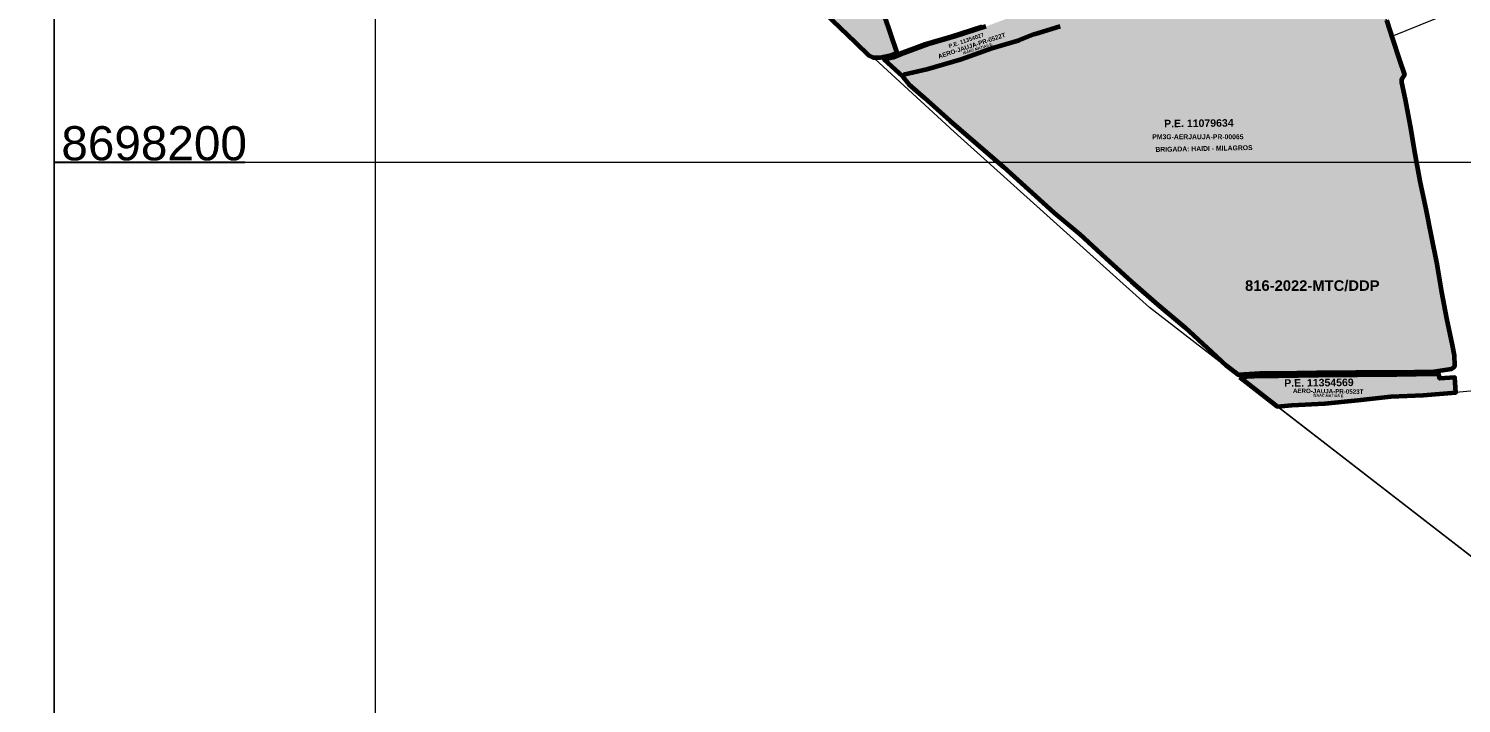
# Model space of a CAD drawing. Header units: metres. Extents: x 0 to 452779, y 0 to 8699072.
# Drawn here: x 446387 to 447268, y 8697867 to 8698282 of the extents above; entities that cross this region are included whole.
import ezdxf
from ezdxf.enums import TextEntityAlignment as Align

# ---------------------------------------------------------------- set-up
doc = ezdxf.new("R2010")
doc.units = ezdxf.units.M
doc.header["$MEASUREMENT"] = 0
doc.linetypes.add('DASHED', pattern=[0.75, 0.5, -0.25])
for name, color, linetype, lineweight in [('CBC-INTEREST-JAUJA', 150, 'Continuous', 30), ('GRILLA', 8, 'Continuous', 0), ('PREDIOS INSCRITOS A FAVOR DEL MTC', 30, 'Continuous', 70)]:
    doc.layers.add(name, color=color, linetype=linetype, lineweight=lineweight)
for name, color, linetype in [('CODIGO', 7, 'Continuous'), ('COORD', 7, 'Continuous'), ('EXPEDIENTES', 5, 'Continuous'), ('PARTIDA ELECTRONICA', 30, 'Continuous'), ('PERIMETRICO PMD', 5, 'Continuous'), ('PREDIO ADQUIRIDO ( CON RM)', 3, 'Continuous'), ('PREDIOS CON RM', 7, 'Continuous')]:
    doc.layers.add(name, color=color, linetype=linetype)
doc.styles.add('SANSSERIFBOLD', font='sasb____.pfb')
doc.styles.get("Standard").update_dxf_attribs({"font": 'arial.ttf'})
doc.styles.add('VERTICES', font='sanssb__.ttf')
doc.dimstyles.get("Standard").update_dxf_attribs({"dimtxt": 0.18, "dimasz": 0.18, "dimexe": 0.18, "dimexo": 0.0625, "dimgap": 0.09, "dimtad": 0, "dimtih": 1, "dimtoh": 1, "dimdec": 4, "dimzin": 0, "dimdsep": 46, "dimtxsty": 'Standard', "dimcen": 0.09, "dimadec": 0, "dimazin": 0, "dimtfac": 1, "dimtdec": 4, "dimtofl": 0, "dimtmove": 0, "dimatfit": 3, "dimfxl": 1, "dimtolj": 1, "dimtzin": 0, "dimarcsym": 0})

# ---------------------------------------------------------------- blocks, each defined once
blk = doc.blocks.new('*D2')
at = {"layer": 'COORD', "color": 0, "lineweight": -2, "transparency": 16777216}
blk.add_line((446600, 8699071.75), (446600, 8698969.94), dxfattribs=at)
at = {"layer": 'Defpoints', "color": 0, "transparency": 16777216}
for p in [(446600, 8699071.81), (446600, 8699066.81), (0, 0)]:
    blk.add_point(p, dxfattribs=at)
at = {"layer": 'COORD', "color": 0, "transparency": 16777216, "insert": (446588.53, 8699018), "char_height": 21, "attachment_point": 5, "rotation": 90}
blk.add_mtext('\\A1;446600', dxfattribs=at)
blk = doc.blocks.new('*D4')
at = {"layer": 'COORD', "color": 0, "lineweight": -2, "transparency": 16777216}
blk.add_line((447300, 8699071.75), (447300, 8698969.94), dxfattribs=at)
at = {"layer": 'Defpoints', "color": 0, "transparency": 16777216}
for p in [(447300, 8699071.81), (447300, 8699066.81), (0, 0)]:
    blk.add_point(p, dxfattribs=at)
at = {"layer": 'COORD', "color": 0, "transparency": 16777216, "insert": (447288.52, 8699018), "char_height": 21, "attachment_point": 5, "rotation": 90}
blk.add_mtext('\\A1;447300', dxfattribs=at)
blk = doc.blocks.new('*D6')
at = {"layer": 'COORD', "color": 0, "lineweight": -2, "transparency": 16777216}
blk.add_line((448000, 8699071.75), (448000, 8698969.94), dxfattribs=at)
at = {"layer": 'Defpoints', "color": 0, "transparency": 16777216}
for p in [(448000, 8699071.81), (448000, 8699066.81), (0, 0)]:
    blk.add_point(p, dxfattribs=at)
at = {"layer": 'COORD', "color": 0, "transparency": 16777216, "insert": (447988.53, 8699018), "char_height": 21, "attachment_point": 5, "rotation": 90}
blk.add_mtext('\\A1;448000', dxfattribs=at)
blk = doc.blocks.new('*D8')
at = {"layer": 'COORD', "color": 0, "lineweight": -2, "transparency": 16777216}
blk.add_line((448700, 8699071.75), (448700, 8698969.94), dxfattribs=at)
at = {"layer": 'Defpoints', "color": 0, "transparency": 16777216}
for p in [(448700, 8699071.81), (448700, 8699066.81), (0, 0)]:
    blk.add_point(p, dxfattribs=at)
at = {"layer": 'COORD', "color": 0, "transparency": 16777216, "insert": (448688.53, 8699018), "char_height": 21, "attachment_point": 5, "rotation": 90}
blk.add_mtext('\\A1;448700', dxfattribs=at)
blk = doc.blocks.new('*D10')
at = {"layer": 'COORD', "color": 0, "lineweight": -2, "transparency": 16777216}
blk.add_line((449400, 8699071.75), (449400, 8698969.94), dxfattribs=at)
at = {"layer": 'Defpoints', "color": 0, "transparency": 16777216}
for p in [(449400, 8699071.81), (449400, 8699066.81), (0, 0)]:
    blk.add_point(p, dxfattribs=at)
at = {"layer": 'COORD', "color": 0, "transparency": 16777216, "insert": (449388.53, 8699018), "char_height": 21, "attachment_point": 5, "rotation": 90}
blk.add_mtext('\\A1;449400', dxfattribs=at)
blk = doc.blocks.new('*D12')
at = {"layer": 'COORD', "color": 0, "lineweight": -2, "transparency": 16777216}
blk.add_line((450100, 8699071.75), (450100, 8698969.94), dxfattribs=at)
at = {"layer": 'Defpoints', "color": 0, "transparency": 16777216}
for p in [(450100, 8699071.81), (450100, 8699066.81), (0, 0)]:
    blk.add_point(p, dxfattribs=at)
at = {"layer": 'COORD', "color": 0, "transparency": 16777216, "insert": (450088.53, 8699018), "char_height": 21, "attachment_point": 5, "rotation": 90}
blk.add_mtext('\\A1;450100', dxfattribs=at)
blk = doc.blocks.new('*D19')
at = {"layer": 'COORD', "color": 0, "lineweight": -2, "transparency": 16777216}
blk.add_line((446402.38, 8698200), (446519.68, 8698200), dxfattribs=at)
at = {"layer": 'Defpoints', "color": 0, "transparency": 16777216}
for p in [(446402.31, 8698200), (446407.31, 8698200), (0, 0)]:
    blk.add_point(p, dxfattribs=at)
at = {"layer": 'COORD', "color": 0, "transparency": 16777216, "insert": (446463.87, 8698211.47), "char_height": 21, "attachment_point": 5}
blk.add_mtext('\\A1;8698200', dxfattribs=at)
blk = doc.blocks.new('*D20')
at = {"layer": 'COORD', "color": 0, "lineweight": -2, "transparency": 16777216}
blk.add_line((450402.14, 8698200), (450284.84, 8698200), dxfattribs=at)
at = {"layer": 'Defpoints', "color": 0, "transparency": 16777216}
for p in [(450397.2, 8698200), (450402.2, 8698200), (0, 0)]:
    blk.add_point(p, dxfattribs=at)
at = {"layer": 'COORD', "color": 0, "transparency": 16777216, "insert": (450340.64, 8698211.47), "char_height": 21, "attachment_point": 5}
blk.add_mtext('\\A1;8698200', dxfattribs=at)
blk = doc.blocks.new('*D21')
at = {"layer": 'COORD', "color": 0, "lineweight": -2, "transparency": 16777216}
blk.add_line((446402.38, 8698900), (446519.68, 8698900), dxfattribs=at)
at = {"layer": 'Defpoints', "color": 0, "transparency": 16777216}
for p in [(446402.31, 8698900), (446407.31, 8698900), (0, 0)]:
    blk.add_point(p, dxfattribs=at)
at = {"layer": 'COORD', "color": 0, "transparency": 16777216, "insert": (446463.87, 8698911.47), "char_height": 21, "attachment_point": 5}
blk.add_mtext('\\A1;8698900', dxfattribs=at)
blk = doc.blocks.new('*D22')
at = {"layer": 'COORD', "color": 0, "lineweight": -2, "transparency": 16777216}
blk.add_line((450402.14, 8698900), (450284.84, 8698900), dxfattribs=at)
at = {"layer": 'Defpoints', "color": 0, "transparency": 16777216}
for p in [(450397.2, 8698900), (450402.2, 8698900), (0, 0)]:
    blk.add_point(p, dxfattribs=at)
at = {"layer": 'COORD', "color": 0, "transparency": 16777216, "insert": (450340.64, 8698911.47), "char_height": 21, "attachment_point": 5}
blk.add_mtext('\\A1;8698900', dxfattribs=at)

msp = doc.modelspace()

# ---------------------------------------------------------------- hatches: boundary and pattern name
at = {"layer": 'PREDIOS INSCRITOS A FAVOR DEL MTC', "transparency": 33554559}
h = msp.add_hatch(color=256, dxfattribs=at)
h.dxf.hatch_style = 1
h.paths.add_polyline_path([(447202.07, 8698347.56), (447206.75, 8698335.57), (447210.17, 8698323.15), (447213.79, 8698311.18), (447218.36, 8698299.71), (447222.03, 8698287.29), (447225.9, 8698275.27), (447229.72, 8698263.35), (447233.09, 8698253.68), (447231.31, 8698250.9), (447231.25, 8698248.95), (447233.53, 8698238.57), (447236.48, 8698222.1), (447239.43, 8698205.21), (447242.5, 8698188.26), (447246.12, 8698171.06), (447249.56, 8698154.41), (447252.94, 8698137.4), (447255.89, 8698120.08), (447259.02, 8698103.86), (447262.34, 8698087.45), (447263.55, 8698081.06), (447263.92, 8698074.97), (447263.67, 8698073.94), (447261.85, 8698072.78), (447259.29, 8698072.42), (447251.11, 8698071.17), (447227.41, 8698070.71), (447203.1, 8698070.62), (447179.22, 8698070.47), (447154.56, 8698070.07), (447144.03, 8698070.01), (447130.75, 8698069.28), (447123.62, 8698074.8), (447114.52, 8698083.28), (447098.12, 8698098.35), (447081.6, 8698112.26), (447065.26, 8698126.47), (447049.41, 8698140.99), (447033.62, 8698155.57), (447017.65, 8698168.93), (447002.04, 8698182.96), (446986.62, 8698196.93), (446970.1, 8698211.14), (446953.76, 8698225.11), (446937.85, 8698239.51), (446928.3, 8698247.73), (446924.65, 8698252.23), (446924.46, 8698252.96), (446924.89, 8698253.45), (446925.74, 8698254), (446928.66, 8698254.66), (446939.28, 8698257.13), (446960.3, 8698263.31), (446979.19, 8698269.98), (446995.95, 8698275), (447005.32, 8698278.77), (447021.29, 8698283.55), (447031.81, 8698287.51), (447043.04, 8698293.38), (447060.53, 8698300.05), (447078.81, 8698306.59), (447091.04, 8698310.12), (447104.82, 8698314.9), (447124.63, 8698322.6), (447143.64, 8698328.54), (447156.95, 8698333.77), (447170.31, 8698337.88), (447189.9, 8698344.15)])
h.paths.add_polyline_path([(446920.73, 8698267.15), (446916.27, 8698265.33), (446910.49, 8698264.14), (446906.38, 8698264.14), (446903.69, 8698265.41), (446895.42, 8698273.56), (446876.63, 8698291.29), (446856.97, 8698308.39), (446849.69, 8698315.52), (446845.22, 8698328.34), (446837.27, 8698347.42), (446829.55, 8698366.81), (446821.91, 8698385.65), (446814.43, 8698405.04), (446806.72, 8698424.2), (446798.53, 8698444.39), (446790.34, 8698464.89), (446781.75, 8698486.9), (446776.45, 8698500.67), (446789.94, 8698507.56), (446802.13, 8698512.23), (446823.13, 8698521.1), (446828.31, 8698506.3), (446836.66, 8698485.72), (446844.38, 8698464.98), (446852.73, 8698444.08), (446860.6, 8698423.18), (446868.63, 8698402.28), (446877.29, 8698380.51), (446886.19, 8698358.11), (446894.46, 8698335.94), (446904.15, 8698312.98), (446912.89, 8698290.18)])
h.paths.add_polyline_path([(446849.69, 8698315.52), (446831.78, 8698331.65), (446815.19, 8698347.1), (446797.36, 8698363.59), (446779.03, 8698380.43), (446760.63, 8698396.78), (446753.54, 8698404.02), (446750.79, 8698415.08), (446745.61, 8698433.03), (446740.43, 8698450.84), (446735.73, 8698468.79), (446731.56, 8698481.67), (446740.08, 8698485.21), (446758.87, 8698492.94), (446776.45, 8698500.67), (446781.75, 8698486.9), (446790.34, 8698464.89), (446798.53, 8698444.39), (446806.72, 8698424.2), (446814.43, 8698405.04), (446821.91, 8698385.65), (446829.55, 8698366.81), (446837.27, 8698347.42), (446845.22, 8698328.34)])
h.paths.add_polyline_path([(447283.81, 8698489.04), (447287.39, 8698490.91), (447320.39, 8698465.4), (447336, 8698401), (447337.42, 8698399.85), (447323.39, 8698393.64), (447297.08, 8698458.11)])
h.paths.add_polyline_path([(447224.57, 8698464.51), (447230.89, 8698450.68), (447233.87, 8698442.73), (447238.12, 8698431.52), (447242.28, 8698421), (447246.44, 8698410.9), (447250.46, 8698400.89), (447254.71, 8698391.34), (447258.82, 8698381.01), (447261.74, 8698371.47), (447267.51, 8698373.43), (447276.61, 8698377.19), (447269.38, 8698395.25), (447262.01, 8698412.49), (447255.3, 8698428.76), (447248.23, 8698445.09), (447241.92, 8698461.42), (447237.86, 8698470.83), (447229.12, 8698466.95)])
h.paths.add_polyline_path([(447201.95, 8698357.31), (447197.31, 8698356.51), (447192.37, 8698369.98), (447186.59, 8698384.51), (447180.86, 8698398.88), (447175.45, 8698412.46), (447170.2, 8698425.93), (447165.53, 8698437.4), (447169.99, 8698439.31), (447178.44, 8698442.9), (447187.6, 8698447.41), (447190.4, 8698440.79), (447195.38, 8698428.62), (447200.13, 8698416.95), (447204.75, 8698405.28), (447209.46, 8698393.48), (447214.12, 8698381.54), (447218.83, 8698369.51), (447221.65, 8698362.21), (447212.46, 8698359.79), (447207.44, 8698357.89)])
h = msp.add_hatch(color=256, dxfattribs=at)
h.dxf.hatch_style = 1
h.paths.add_polyline_path([(446913.06, 8698263.06), (446924.31, 8698252.78), (446924.89, 8698253.45), (446925.74, 8698254), (446928.66, 8698254.66), (446939.28, 8698257.13), (446960.3, 8698263.31), (446979.19, 8698269.98), (446995.95, 8698275), (447005.32, 8698278.77), (447021.29, 8698283.55), (447031.81, 8698287.51), (447043.04, 8698293.38), (447060.53, 8698300.05), (447078.81, 8698306.59), (447091.04, 8698310.12), (447104.82, 8698314.9), (447124.63, 8698322.6), (447143.64, 8698328.54), (447156.95, 8698333.77), (447170.31, 8698337.88), (447189.9, 8698344.15), (447202.07, 8698347.56), (447201.31, 8698349.22), (447198.08, 8698355.12), (447193.57, 8698354.29), (447184.63, 8698354.61), (447172.98, 8698353.81), (447165.9, 8698351.7), (447151.53, 8698345.92), (447139.66, 8698341.81), (447126.7, 8698337.15), (447112.33, 8698333.36), (447103.07, 8698330.47), (447086.19, 8698325.13), (447071.49, 8698320.57), (447050.59, 8698312.8), (447037.85, 8698307.58), (447023.58, 8698301.8), (447007.14, 8698295.03), (446994.51, 8698290.47), (446975.46, 8698283.36), (446956.4, 8698277.14), (446940.18, 8698272.58), (446923.08, 8698266.13), (446918.62, 8698264.25)])
h = msp.add_hatch(color=256, dxfattribs=at)
h.dxf.hatch_style = 1
h.paths.add_polyline_path([(447131.76, 8698067.78), (447154.91, 8698049.89), (447163.83, 8698050.57), (447184.17, 8698051.61), (447204.46, 8698053.8), (447224.61, 8698055.94), (447244.81, 8698056.84), (447264.59, 8698058.38), (447264.05, 8698067.64), (447254.9, 8698067.01), (447254.02, 8698069.96), (447252.11, 8698069.66), (447228.41, 8698069.2), (447204.1, 8698069.11), (447180.22, 8698068.96), (447155.55, 8698068.56), (447145.02, 8698068.5)])

# ---------------------------------------------------------------- linework, layer by layer
at = {"layer": 'GRILLA'}
for p, q in [((446600, 8695777.51), (446600, 8699071.81)), ((446402.31, 8698200), (450402.2, 8698200))]:
    msp.add_line(p, q, dxfattribs=at)
for points in [[(446402.31, 8699071.81), (450402.2, 8699071.81), (450402.2, 8695777.51), (446402.31, 8695777.51)], [(446402.31, 8695777.51), (450402.2, 8695777.51), (450402.2, 8699071.81), (446402.31, 8699071.81)]]:
    msp.add_lwpolyline(points, close=True, dxfattribs=at)
at = {"layer": 'PERIMETRICO PMD', "color": 5, "linetype": 'Continuous', "lineweight": 20, "ltscale": 20}
msp.add_lwpolyline([(446623.18, 8698528.1), (446620.36, 8698536.51), (446610.4, 8698557.69), (446651.66, 8698611.07), (446576.59, 8698669.1), (446689.93, 8698815.74), (446740.57, 8698776.6), (446806.82, 8698862.32), (449771.2, 8696571.26), (449775.99, 8696557.79), (449674.35, 8696425.76), (449839.54, 8696298.09), (449196.34, 8696510.01), (448340.95, 8697171.27), (448216.44, 8697007.84), (447797.34, 8697331.75), (447784.54, 8697358.86), (447883.43, 8697486.8), (447076.22, 8698110.71), (446956.09, 8698218.6), (446730.51, 8698426.22), (446623.18, 8698528.1)], dxfattribs=at)
at = {"layer": 'PREDIO ADQUIRIDO ( CON RM)', "color": 177, "lineweight": 20, "true_color": 0x293189}
msp.add_lwpolyline([(447316.24, 8698383.85), (447340.65, 8698310.8), (447322.77, 8698308.66), (447302.73, 8698305), (447289.03, 8698301.8), (447269.37, 8698295.05), (447225.24, 8698277.32), (447222.03, 8698287.29), (447218.36, 8698299.71), (447213.79, 8698311.18), (447210.17, 8698323.15), (447206.75, 8698335.57), (447202.07, 8698347.56), (447201.31, 8698349.22), (447220.63, 8698354.46), (447240.69, 8698360.4), (447271.54, 8698369.97)], close=True, dxfattribs=at)
for points in [[(446912.89, 8698290.18), (446920.73, 8698267.15), (446937.86, 8698273.65), (446954.08, 8698278.25), (446973.11, 8698284.41)], [(447282.81, 8698060.11), (447264.59, 8698058.38), (447244.81, 8698056.84), (447224.61, 8698055.94), (447204.46, 8698053.8), (447184.17, 8698051.61), (447163.83, 8698050.57), (447154.91, 8698049.89), (447363.24, 8697888.86)]]:
    msp.add_lwpolyline(points, dxfattribs=at)
at = {"layer": 'PREDIOS INSCRITOS A FAVOR DEL MTC', "lineweight": 60}
for points in [[(446912.89, 8698290.18), (446920.73, 8698267.15), (446916.27, 8698265.33), (446910.49, 8698264.14), (446906.38, 8698264.14), (446903.69, 8698265.41), (446895.42, 8698273.56), (446876.63, 8698291.29)], [(447222.03, 8698287.29), (447225.9, 8698275.27), (447229.72, 8698263.35), (447233.09, 8698253.68), (447231.31, 8698250.9), (447231.25, 8698248.95), (447233.53, 8698238.57), (447236.48, 8698222.1), (447239.43, 8698205.21), (447242.5, 8698188.26), (447246.12, 8698171.06), (447249.56, 8698154.41), (447252.94, 8698137.4), (447255.89, 8698120.08), (447259.02, 8698103.86), (447262.34, 8698087.45), (447263.55, 8698081.06), (447263.92, 8698074.97), (447263.67, 8698073.94), (447261.85, 8698072.78), (447259.29, 8698072.42), (447251.11, 8698071.17), (447227.41, 8698070.71), (447203.1, 8698070.62), (447179.22, 8698070.47), (447154.56, 8698070.07), (447144.03, 8698070.01), (447130.75, 8698069.28), (447123.62, 8698074.8), (447114.52, 8698083.28), (447098.12, 8698098.35), (447081.6, 8698112.26), (447065.26, 8698126.47), (447049.41, 8698140.99), (447033.62, 8698155.57), (447017.65, 8698168.93), (447002.04, 8698182.96), (446986.62, 8698196.93), (446970.1, 8698211.14), (446953.76, 8698225.11), (446937.85, 8698239.51), (446928.3, 8698247.73), (446924.65, 8698252.23), (446924.46, 8698252.96), (446924.89, 8698253.45), (446925.74, 8698254), (446928.66, 8698254.66), (446939.28, 8698257.13), (446960.3, 8698263.31), (446979.19, 8698269.98), (446995.95, 8698275), (447005.32, 8698278.77), (447021.29, 8698283.55)], [(446975.46, 8698283.36), (446956.4, 8698277.14), (446940.18, 8698272.58), (446923.08, 8698266.13), (446918.62, 8698264.25), (446913.06, 8698263.06), (446913.06, 8698263.06), (446924.31, 8698252.78), (446924.89, 8698253.45), (446925.74, 8698254), (446928.66, 8698254.66), (446939.28, 8698257.13), (446960.3, 8698263.31), (446979.19, 8698269.98), (446995.95, 8698275), (447005.32, 8698278.77), (447021.29, 8698283.55)]]:
    msp.add_lwpolyline(points, dxfattribs=at)
msp.add_lwpolyline([(447131.76, 8698067.78), (447154.91, 8698049.89), (447163.83, 8698050.57), (447184.17, 8698051.61), (447204.46, 8698053.8), (447224.61, 8698055.94), (447244.81, 8698056.84), (447264.59, 8698058.38), (447264.05, 8698067.64), (447254.9, 8698067.01), (447254.02, 8698069.96), (447252.11, 8698069.66), (447228.41, 8698069.2), (447204.1, 8698069.11), (447180.22, 8698068.96), (447155.55, 8698068.56), (447145.02, 8698068.5), (447131.76, 8698067.78)], close=True, dxfattribs=at)

# ---------------------------------------------------------------- texts
at = {"layer": 'CBC-INTEREST-JAUJA', "style": 'SANSSERIFBOLD'}
for s, height, rotation, p in [('AERO-JAUJA-PR-0522T', 2.7269, 18.13079, (446946.64, 8698263.59)), ('ISAAC MATIAS E. ', 1.6361, 17.35802, (446961.71, 8698266.19)), ('AERO-JAUJA-PR-0523T', 2.7244, 359.17816, (447164.45, 8698058.17)), ('ISAAC MATIAS E. ', 1.6346, 358.59937, (447176.79, 8698055.96))]:
    msp.add_text(s, height=height, rotation=rotation, dxfattribs=at).set_placement(p)
at = {"layer": 'CODIGO', "color": 6, "linetype": 'Continuous', "lineweight": 20, "style": 'SANSSERIFBOLD'}
msp.add_text('BRIGADA: HAIDI - MILAGROS', height=3, rotation=1.14707, dxfattribs=at).set_placement((447109.78, 8698206.88), align=Align.CENTER)
at = {"layer": 'EXPEDIENTES', "color": 5, "linetype": 'DASHED', "style": 'VERTICES'}
msp.add_text('816-2022-MTC/DDP', height=6.5, dxfattribs=at).set_placement((447176.37, 8698124.22), align=Align.MIDDLE)
at = {"layer": 'PARTIDA ELECTRONICA', "lineweight": 0, "style": 'SANSSERIFBOLD'}
for s, height, rotation, p in [('P.E. 11354027', 2.4522, 18.48781, (446963.82, 8698273.67)), ('P.E. 11079634', 4.6218, 0.58116, (447106.61, 8698221.64)), ('P.E. 11354569', 4.6218, 0.58116, (447180.48, 8698062.17))]:
    msp.add_text(s, height=height, rotation=rotation, dxfattribs=at).set_placement(p, align=Align.CENTER)
at = {"layer": 'PREDIOS CON RM', "color": 1, "lineweight": 20, "style": 'SANSSERIFBOLD'}
msp.add_text('PM3G-AERJAUJA-PR-00065', height=3, dxfattribs=at).set_placement((447105.99, 8698214.1), align=Align.CENTER)

# ---------------------------------------------------------------- dimensions: what is measured, and where the dimension line sits
at = {"layer": 'COORD'}
for feature_location, offset, dtype, picture, middle in [((446600, 8699071.81), (0, -5), 1, '*D2', (446588.53, 8699018)), ((447300, 8699071.81), (0, -5), 1, '*D4', (447288.52, 8699018)), ((448000, 8699071.81), (0, -5), 1, '*D6', (447988.53, 8699018)), ((448700, 8699071.81), (0, -5), 1, '*D8', (448688.53, 8699018)), ((449400, 8699071.81), (0, -5), 1, '*D10', (449388.53, 8699018)), ((450100, 8699071.81), (0, -5), 1, '*D12', (450088.53, 8699018)), ((446402.31, 8698900), (5, 0), 0, '*D21', (446463.87, 8698911.47)), ((450402.2, 8698900), (-5, 0), 0, '*D22', (450340.64, 8698911.47)), ((446402.31, 8698200), (5, 0), 0, '*D19', (446463.87, 8698211.47)), ((450402.2, 8698200), (-5, 0), 0, '*D20', (450340.64, 8698211.47))]:
    dim = msp.add_ordinate_dim(feature_location=feature_location, offset=offset, dtype=dtype, origin=(0, 0), dimstyle='Standard', override={"dimtxt": 21, "dimgap": 0.75, "dimtad": 1, "dimdec": 0}, dxfattribs=at)
    dim.commit()
    dim.dimension.update_dxf_attribs({"geometry": picture, "text_midpoint": middle})

doc.saveas('drawing.dxf')
